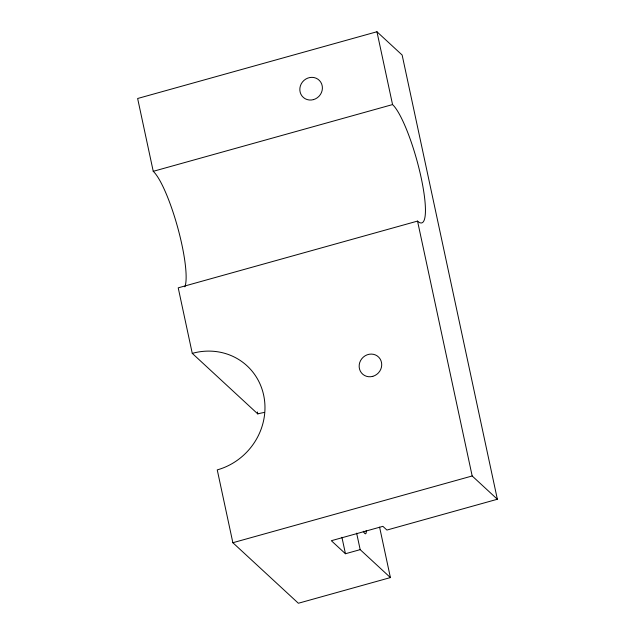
<?xml version="1.0" encoding="UTF-8"?>
<svg xmlns="http://www.w3.org/2000/svg" width="635" height="635" viewBox="0 0 635 635"><rect width="100%" height="100%" fill="white"/><g stroke="black" fill="none" stroke-linecap="round" stroke-linejoin="round"><path stroke-width="0.95" d="M376.944 31.75L392.557 104.577A62.341 12.081 74.4 0 1 421.164 177.729A62.341 12.081 74.4 0 1 417.536 221.091L178.221 287.838L192.27 353.377A62.341 58.341 -47.3 0 1 263.668 395.208A62.341 58.341 -47.3 0 1 217.249 469.892L232.862 542.719L298.363 603.25L390.406 577.58L360.18 549.64L345.448 553.744L331.343 540.71L382.889 526.336L386.913 530.058L497.364 499.253L402.138 55.031L376.944 31.75L137.636 98.496L153.241 171.323A62.341 12.081 74.4 0 1 177.768 227.774A62.341 12.081 74.4 0 1 184.888 286.837M153.241 171.323L392.557 104.577M232.862 542.719L472.178 475.972L497.364 499.253M192.27 353.377L257.77 413.909A62.341 58.341 -47.3 0 1 264.581 412.417M417.536 221.091L472.178 475.972M379.595 527.145L390.406 577.58M356.64 533.154L360.18 549.64M341.916 537.258L345.448 553.744M257.358 411.972L257.77 413.909M366.236 530.423A11.692 2.262 74.4 0 1 363.291 531.257M313.46 99.624A11.692 10.938 -47.3 0 0 319.508 80.566A11.692 10.938 -47.3 0 0 300.379 85.908A11.692 10.938 -47.3 0 0 313.46 99.624M372.785 376.349A11.692 10.938 -47.3 0 0 378.833 357.299A11.692 10.938 -47.3 0 0 359.704 362.633A11.692 10.938 -47.3 0 0 372.785 376.349"/></g></svg>
